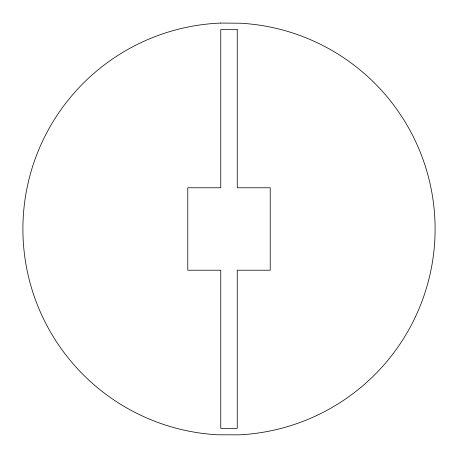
<?xml version="1.0" encoding="UTF-8"?>
<svg xmlns="http://www.w3.org/2000/svg" width="458" height="458" viewBox="0 0 458 458"><rect width="100%" height="100%" fill="white"/><g stroke="black" fill="none" stroke-linecap="round" stroke-linejoin="round"><path stroke-width="0.69" d="M220.756 23.072L218.844 23.152A206.1 206.1 0 0 0 22.9 228.37A206.1 206.1 0 0 0 217.584 434.785L239.156 434.848A206.1 206.1 0 0 0 435.1 229.63A206.1 206.1 0 0 0 240.416 23.215L220.756 23.072M237.244 29.661L220.756 29.667L220.756 187.78L187.78 187.78L187.78 270.22L220.756 270.22L220.756 428.339L237.244 428.339L237.244 270.22L270.22 270.22L270.22 187.78L237.244 187.78L237.244 29.661"/></g></svg>
